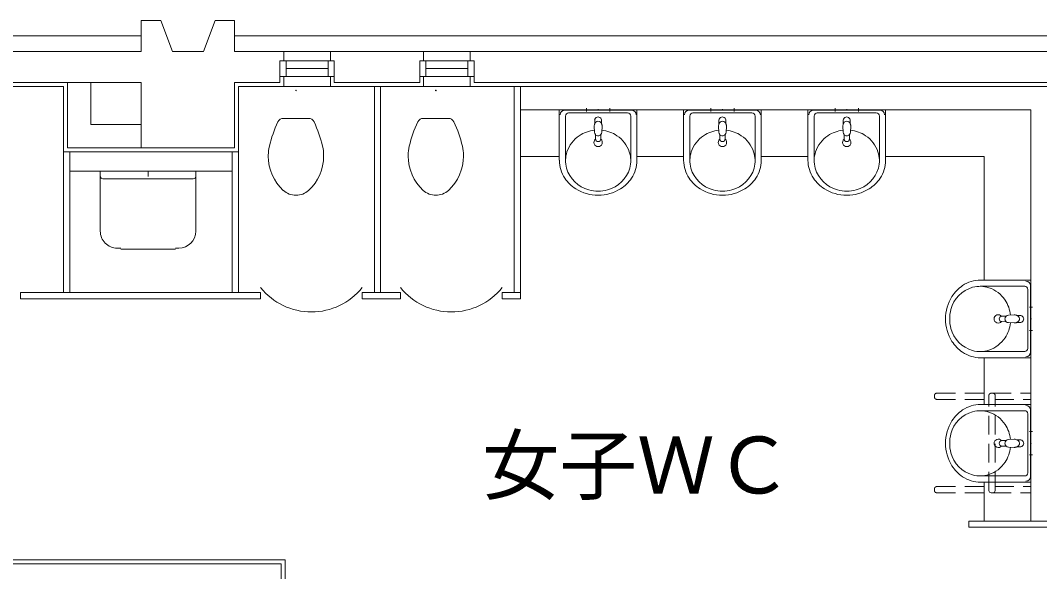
# Model space of a CAD drawing. Units: millimetres, scale not verified. Extents: x -26503 to 29497, y -28039 to 11161.
# Drawn here: x 6808 to 13375, y 2494 to 6043 of the extents above; entities that cross this region are included whole.
import ezdxf
from ezdxf.enums import TextEntityAlignment as Align

# ---------------------------------------------------------------- set-up
doc = ezdxf.new("R2010")
doc.units = ezdxf.units.MM
doc.header["$LTSCALE"] = 100
doc.linetypes.add('DASHED1', pattern=[1.8, 1.2, -0.6])
doc.layers.add('0-0', color=7, linetype='Continuous', lineweight=18)
doc.layers.add('0-A', color=7, linetype='Continuous')
doc.styles.add('HGｺﾞｼｯｸE', font='')
doc.styles.get('HGｺﾞｼｯｸE').set_extended_font_data('HGｺﾞｼｯｸE')

msp = doc.modelspace()

# ---------------------------------------------------------------- linework, layer by layer
at = {"layer": '0-0'}
for p, q in [((7586.7, 6042.9), (7711.9, 6042.9)), ((7711.9, 6042.9), (7787, 5842.7)), ((8062.3, 6042.9), (7987.2, 5842.7)), ((8062.3, 6042.9), (8187.5, 6042.9)), ((8187.5, 6042.9), (8187.5, 5842.7)), ((7586.7, 5942.8), (-3781.8, 5942.8)), ((13593.9, 5942.8), (8187.5, 5942.8)), ((6591.5, 5842.7), (7586.7, 5842.7)), ((7987.2, 5842.7), (7787, 5842.7)), ((8187.5, 5842.7), (8504.8, 5842.7)), ((8479.7, 5782.6), (8479.7, 5682.5)), ((8504.8, 5842.7), (8504.8, 5782.6)), ((8504.8, 5842.7), (8805.1, 5842.7)), ((8519.8, 5782.6), (8790.1, 5782.6)), ((8805.1, 5842.7), (8805.1, 5782.6)), ((8805.1, 5842.7), (9405.8, 5842.7)), ((8805.1, 5782.6), (8830.2, 5782.6)), ((8830.2, 5682.5), (8830.2, 5782.6)), ((8830.2, 5782.6), (8830.2, 5642.4)), ((9380.8, 5782.6), (9380.8, 5682.5)), ((9405.8, 5842.7), (9405.8, 5782.6)), ((9405.8, 5842.7), (9706.2, 5842.7)), ((9420.9, 5782.6), (9691.2, 5782.6)), ((9706.2, 5842.7), (9706.2, 5782.6)), ((9706.2, 5842.7), (13593.9, 5842.7)), ((9706.2, 5782.6), (9731.2, 5782.6)), ((9731.2, 5682.5), (9731.2, 5782.6)), ((9731.2, 5782.6), (9731.2, 5642.4)), ((8519.8, 5732.6), (8790.1, 5732.6)), ((9420.9, 5732.6), (9691.2, 5732.6)), ((8504.8, 5617.4), (8504.8, 5682.5)), ((8790.1, 5682.5), (8519.8, 5682.5)), ((8790.1, 5682.5), (8830.2, 5682.5)), ((8805.1, 5617.4), (8805.1, 5682.5)), ((9405.8, 5617.4), (9405.8, 5682.5)), ((9691.2, 5682.5), (9420.9, 5682.5)), ((9691.2, 5682.5), (9731.2, 5682.5)), ((9706.2, 5617.4), (9706.2, 5682.5)), ((6591.5, 5617.4), (7086.1, 5617.4)), ((6616.6, 5642.4), (7586.7, 5642.4)), ((7086.1, 5617.4), (7086.1, 5196.9)), ((7111.2, 5222), (7111.2, 5642.4)), ((7261.3, 5642.4), (7261.3, 5372.1)), ((7586.7, 5642.4), (7586.7, 5222)), ((8187.5, 5222), (8187.5, 5642.4)), ((8187.5, 5642.4), (8479.7, 5642.4)), ((8212.5, 5617.4), (8504.8, 5617.4)), ((8212.5, 5196.9), (8212.5, 5617.4)), ((8504.8, 5617.4), (8805.1, 5617.4)), ((8805.1, 5617.4), (9405.8, 5617.4)), ((8830.2, 5642.4), (9380.8, 5642.4)), ((9088.5, 4290.8), (9088.5, 5617.4)), ((9128.6, 4290.8), (9128.6, 5617.4)), ((9405.8, 5617.4), (9706.2, 5617.4)), ((9706.2, 5617.4), (13468.7, 5617.4)), ((9731.2, 5642.4), (13493.8, 5642.4)), ((9989.6, 4290.8), (9989.6, 5617.4)), ((10029.6, 4290.8), (10029.6, 5617.4)), ((10280, 5467.2), (10780.4, 5467.2)), ((10280, 5142), (10280, 5467.2)), ((10316.1, 5465.2), (10744.4, 5465.2)), ((10465.2, 5467.2), (10445.1, 5467.2)), ((10455.1, 5477.3), (10455.1, 5457.2)), ((10595, 5467.2), (10577.8, 5467.2)), ((10615.6, 5467.2), (10595, 5467.2)), ((10615.3, 5467.2), (10595.3, 5467.2)), ((10605.3, 5477.3), (10605.3, 5457.2)), ((10632.8, 5467.2), (10615.6, 5467.2)), ((10780.4, 5142), (10780.4, 5467.2)), ((11081, 5467.2), (11581.4, 5467.2)), ((11081, 5142), (11081, 5467.2)), ((11117, 5465.2), (11545.3, 5465.2)), ((11266.1, 5467.2), (11246.1, 5467.2)), ((11256.1, 5477.3), (11256.1, 5457.2)), ((11396, 5467.2), (11378.7, 5467.2)), ((11416.6, 5467.2), (11396, 5467.2)), ((11416.3, 5467.2), (11396.3, 5467.2)), ((11406.3, 5477.3), (11406.3, 5457.2)), ((11433.7, 5467.2), (11416.6, 5467.2)), ((11581.4, 5142), (11581.4, 5467.2)), ((11881.9, 5467.2), (12382.3, 5467.2)), ((11881.9, 5142), (11881.9, 5467.2)), ((11918, 5465.2), (12346.3, 5465.2)), ((12067.1, 5467.2), (12047, 5467.2)), ((12057, 5477.3), (12057, 5457.2)), ((12196.9, 5467.2), (12179.7, 5467.2)), ((12217.5, 5467.2), (12196.9, 5467.2)), ((12217.2, 5467.2), (12197.2, 5467.2)), ((12207.2, 5477.3), (12207.2, 5457.2)), ((12234.7, 5467.2), (12217.5, 5467.2)), ((12382.3, 5142), (12382.3, 5467.2)), ((8663.5, 5412.2), (8503.1, 5412.2)), ((9564.6, 5412.2), (9404.1, 5412.2)), ((10320.1, 5140), (10320.1, 5427.2)), ((10530.2, 5447.2), (10340.1, 5447.2)), ((10507.8, 5401.7), (10507.8, 5377.2)), ((10530.2, 5447.2), (10720.4, 5447.2)), ((10552.7, 5377.2), (10552.7, 5403.1)), ((10740.4, 5140), (10740.4, 5427.2)), ((11121, 5140), (11121, 5427.2)), ((11331.2, 5447.2), (11141.1, 5447.2)), ((11308.8, 5401.7), (11308.8, 5377.2)), ((11331.2, 5447.2), (11521.3, 5447.2)), ((11353.6, 5377.2), (11353.6, 5403.1)), ((11541.3, 5140), (11541.3, 5427.2)), ((11922, 5140), (11922, 5427.2)), ((12132.1, 5447.2), (11942, 5447.2)), ((12109.7, 5401.7), (12109.7, 5377.2)), ((12132.1, 5447.2), (12322.3, 5447.2)), ((12154.6, 5377.2), (12154.6, 5403.1)), ((12342.3, 5140), (12342.3, 5427.2)), ((7261.3, 5372.1), (7586.7, 5372.1)), ((10504.3, 5359.8), (10506.3, 5322.6)), ((10556.2, 5359.7), (10554.2, 5322.6)), ((11305.3, 5359.8), (11307.3, 5322.6)), ((11357.1, 5359.7), (11355.1, 5322.6)), ((12106.2, 5359.8), (12108.2, 5322.6)), ((12158.1, 5359.7), (12156.1, 5322.6)), ((10512.4, 5308), (10512.8, 5279.9)), ((10547.7, 5279.9), (10548.1, 5308)), ((11313.4, 5308), (11313.8, 5279.9)), ((11348.6, 5279.9), (11349, 5308)), ((12114.3, 5308), (12114.7, 5279.9)), ((12149.6, 5279.9), (12150, 5308)), ((7086.1, 4290.8), (7086.1, 5196.9)), ((8212.5, 5196.9), (7086.1, 5196.9)), ((7586.7, 5222), (7111.2, 5222)), ((7126.2, 4290.8), (7126.2, 5196.9)), ((7586.7, 5222), (8187.5, 5222)), ((8172.4, 4290.8), (8172.4, 5196.9)), ((8212.5, 4290.8), (8212.5, 5196.9)), ((8405.1, 5174.3), (8405, 5169.3)), ((8761.6, 5169.3), (8761.6, 5174.3)), ((9306.2, 5174.3), (9306.1, 5169.3)), ((9662.6, 5169.3), (9662.6, 5174.3)), ((10280, 5166.9), (10029.6, 5166.9)), ((11081, 5166.9), (10780.4, 5166.9)), ((11881.9, 5166.9), (11581.4, 5166.9)), ((13018.2, 5166.9), (12382.3, 5166.9)), ((13018.2, 5166.9), (13018.2, 4370.8)), ((8172.4, 5071.8), (7126.2, 5071.8)), ((7322.2, 5071.8), (7322.2, 4685.7)), ((7630.5, 5071.8), (7630.5, 5038.4)), ((7921.7, 5022.1), (7338.9, 5022.1)), ((7454.6, 4575.5), (7432, 4575.5)), ((7806.3, 4569.9), (7454.6, 4569.9)), ((7806.3, 4575.5), (7828.2, 4575.5)), ((12993.3, 4370.8), (13318.5, 4370.8)), ((13316.5, 4334.8), (13316.5, 3906.5)), ((13318.5, 4370.8), (13318.5, 3870.4)), ((6807.8, 4290.8), (6807.8, 4250.8)), ((7086.1, 4290.8), (6807.8, 4290.8)), ((8355.6, 4290.8), (8355.6, 4250.8)), ((9010.4, 4290.8), (9010.4, 4250.8)), ((9256.7, 4290.8), (9010.4, 4290.8)), ((9256.7, 4290.8), (9256.7, 4250.8)), ((9911.5, 4290.8), (9911.5, 4250.8)), ((9989.6, 4290.8), (9911.5, 4290.8)), ((10029.6, 4290.8), (9989.6, 4290.8)), ((10029.6, 4290.8), (10029.6, 4250.8)), ((12991.3, 4330.8), (13278.5, 4330.8)), ((13298.5, 4120.6), (13298.5, 4310.8)), ((6807.8, 4250.8), (7877.1, 4250.8)), ((7877.1, 4250.8), (8355.6, 4250.8)), ((9010.4, 4250.8), (9256.7, 4250.8)), ((9911.5, 4250.8), (10029.6, 4250.8)), ((13318.5, 4185.7), (13318.5, 4205.7)), ((13159.3, 4138.5), (13131.2, 4138.1)), ((13211.1, 4146.6), (13173.9, 4144.6)), ((13253, 4143.1), (13228.5, 4143.1)), ((13328.6, 4195.7), (13308.5, 4195.7)), ((13131.2, 4103.2), (13159.3, 4102.8)), ((13211, 4094.7), (13173.9, 4096.7)), ((13228.5, 4098.2), (13254.4, 4098.2)), ((13298.5, 4120.6), (13298.5, 3930.5)), ((13318.5, 4055.9), (13318.5, 4073.1)), ((13328.6, 4045.6), (13308.5, 4045.6)), ((13318.5, 4035.2), (13318.5, 4055.9)), ((13318.5, 4035.5), (13318.5, 4055.6)), ((13318.5, 4018.1), (13318.5, 4035.2)), ((12991.3, 3910.5), (13278.5, 3910.5)), ((12993.3, 3870.4), (13318.5, 3870.4)), ((13018.2, 3569.9), (13018.2, 3870.4)), ((12697.1, 3617.6), (12697.1, 3627.6)), ((13073, 3642.6), (13062.9, 3642.6)), ((12993.3, 3569.9), (13318.5, 3569.9)), ((13318.5, 3569.9), (13318.5, 3069.5)), ((12991.3, 3529.8), (13278.5, 3529.8)), ((13298.5, 3319.7), (13298.5, 3509.8)), ((13316.5, 3533.8), (13316.5, 3105.5)), ((13328.6, 3394.8), (13308.5, 3394.8)), ((13318.5, 3384.8), (13318.5, 3404.8)), ((13159.3, 3337.5), (13131.2, 3337.1)), ((13131.2, 3302.3), (13159.3, 3301.9)), ((13211.1, 3345.6), (13173.9, 3343.6)), ((13211, 3293.8), (13173.9, 3295.8)), ((13253, 3342.1), (13228.5, 3342.1)), ((13228.5, 3297.3), (13254.4, 3297.3)), ((13298.5, 3319.7), (13298.5, 3129.6)), ((13328.6, 3244.6), (13308.5, 3244.6)), ((13318.5, 3254.9), (13318.5, 3272.1)), ((13318.5, 3234.3), (13318.5, 3254.9)), ((13318.5, 3234.6), (13318.5, 3254.6)), ((13318.5, 3217.2), (13318.5, 3234.3)), ((12991.3, 3109.5), (13278.5, 3109.5)), ((12993.3, 3069.5), (13318.5, 3069.5)), ((13018.2, 2819.1), (13018.2, 3069.5)), ((13073, 3001.1), (13062.9, 3001.1)), ((12918.1, 2779), (12918.1, 2819.1)), ((12918.1, 2819.1), (13468.7, 2819.1)), ((12918.1, 2779), (13468.7, 2779)), ((2405.6, 2568.8), (8512.8, 2568.8)), ((8512.8, 2568.8), (8512.8, 2048.2)), ((2380.5, 2543.8), (7286.4, 2543.8)), ((8487.8, 2543.8), (7286.4, 2543.8)), ((8487.8, 2023.2), (8487.8, 2543.8))]:
    msp.add_line(p, q, dxfattribs=at)
at = {"layer": '0-0', "linetype": 'DASHED1'}
for p, q in [((12712.1, 3642.6), (13318.5, 3642.6)), ((13047.9, 3016.1), (13047.9, 3627.6)), ((13088, 3016.1), (13088, 3627.6)), ((12712.1, 3602.5), (13047.9, 3602.5)), ((13088, 3602.5), (13318.5, 3602.5)), ((12697, 3016.1), (12697, 3026.2)), ((12712.1, 3041.2), (13047.9, 3041.2)), ((13088, 3041.2), (13318.5, 3041.2)), ((12712.1, 3001.1), (13318.5, 3001.1))]:
    msp.add_line(p, q, dxfattribs=at)
at = {"layer": '0-0'}
for points in [[(7586.7, 6042.9), (7711.9, 6042.9), (7787, 5842.7)], [(7586.7, 5842.7), (7586.7, 6042.9), (7586.7, 5842.7)], [(7987.2, 5842.7), (8062.3, 6042.9), (8187.5, 6042.9), (8187.5, 5842.7)], [(8504.8, 5782.6), (8479.7, 5782.6), (8479.7, 5642.4)], [(8479.7, 5682.5), (8519.8, 5682.5), (8519.8, 5782.6), (8479.7, 5782.6)], [(8830.2, 5782.6), (8790.1, 5782.6), (8790.1, 5682.5)], [(9405.8, 5782.6), (9380.8, 5782.6), (9380.8, 5642.4)], [(9380.8, 5682.5), (9420.9, 5682.5), (9420.9, 5782.6), (9380.8, 5782.6)], [(9731.2, 5782.6), (9691.2, 5782.6), (9691.2, 5682.5)], [(13318.5, 2819.1), (13318.5, 5467.2), (10029.6, 5467.2)], [(7322.2, 5071.8), (7938.7, 5071.8), (7938.7, 4685.7)], [(7086.1, 4290.8), (7877.1, 4290.8), (8355.6, 4290.8)]]:
    msp.add_lwpolyline(points, dxfattribs=at)
for centre in [(8583.4, 5592.4), (9484.4, 5592.4), (10530.2, 5467.2), (11331.2, 5467.2), (12132.1, 5467.2), (13318.5, 4120.6), (13318.5, 3319.7)]:
    msp.add_circle(centre, 2, dxfattribs=at)
for centre, radius, start, end in [((10316.1, 5435.2), 29.9, 90, 180), ((10744.4, 5435.2), 29.9, 0, 90), ((11117, 5435.2), 29.9, 90, 180), ((11545.3, 5435.2), 29.9, 0, 90), ((11918, 5435.2), 29.9, 90, 180), ((12346.3, 5435.2), 29.9, 0, 90), ((9191.1, 5047.2), 801, 154.70999, 166.56999), ((8503.1, 5372.1), 40, 90, 154.70999), ((8663.5, 5372.1), 40, 25.28, 90), ((7975.5, 5047.2), 801, 13.42, 25.28), ((10092.1, 5047.2), 801, 154.70999, 166.56999), ((9404.1, 5372.1), 40, 90, 154.70999), ((9564.6, 5372.1), 40, 25.28, 90), ((8876.6, 5047.2), 801, 13.42, 25.28), ((10340.1, 5427.2), 19.9, 90, 180), ((10530.3, 5397.8), 22.9, 104.60999, 170.18999), ((10530.3, 5370.4), 23.1, 73.76999, 153.95), ((10530.2, 5407.9), 13.3, 65.93164, 115.29832), ((10530.3, 5397.8), 22.9, 13.26999, 76.62), ((10530.4, 5370.6), 22.8, 56.51999, 73.76999), ((10530.7, 5371.2), 22.2, 40.31, 56.51999), ((10531.5, 5371.8), 21.1, 24.20999, 40.31), ((10720.4, 5427.2), 19.9, 0, 90), ((11141.1, 5427.2), 19.9, 90, 180), ((11331.3, 5397.8), 22.9, 104.60999, 170.18999), ((11331.3, 5370.4), 23.1, 73.76999, 153.95), ((11331.2, 5407.9), 13.3, 65.93164, 115.29832), ((11331.3, 5397.8), 22.9, 13.26999, 76.62), ((11331.4, 5370.6), 22.8, 56.51999, 73.76999), ((11331.7, 5371.2), 22.2, 40.31, 56.51999), ((11332.5, 5371.8), 21.1, 24.20999, 40.31), ((11521.3, 5427.2), 19.9, 0, 90), ((11942, 5427.2), 19.9, 90, 180), ((12132.2, 5397.8), 22.9, 104.60999, 170.18999), ((12132.2, 5370.4), 23.1, 73.76999, 153.95), ((12132.1, 5407.9), 13.3, 65.93164, 115.29832), ((12132.2, 5397.8), 22.9, 13.26999, 76.62), ((12132.3, 5370.6), 22.8, 56.51999, 73.76999), ((12132.6, 5371.2), 22.2, 40.31, 56.51999), ((12133.4, 5371.8), 21.1, 24.20999, 40.31), ((12322.3, 5427.2), 19.9, 0, 90), ((10530.2, 5116.9), 220.2, 96.42, 123.43999), ((10532, 5361.4), 27.8, 159.87, 183.14999), ((10528.4, 5367.9), 22.6, 155.7, 172.31), ((10530.2, 5323.9), 23.9, 183.2, 221.73999), ((10528.4, 5367.9), 22.6, 146.46999, 155.7), ((10530.2, 5323.9), 23.9, 318.25, 356.78999), ((10531.2, 5367.5), 23.5, 24.18999, 32.78), ((10531.2, 5367.5), 23.5, 14.62, 24.18999), ((10534.3, 5368.3), 20.3, 7.75, 14.62), ((10529.2, 5361.7), 27, 8.64, 20.32999), ((10530.2, 5116.9), 220.2, 56.54999, 83.56999), ((10526.6, 5361.3), 29.6, 356.84, 8.64), ((11331.2, 5116.9), 220.2, 96.42, 123.43999), ((11333, 5361.4), 27.8, 159.87, 183.14999), ((11329.4, 5367.9), 22.6, 155.7, 172.31), ((11331.2, 5323.9), 23.9, 183.2, 221.73999), ((11329.4, 5367.9), 22.6, 146.46999, 155.7), ((11331.2, 5323.9), 23.9, 318.25, 356.78999), ((11332.2, 5367.5), 23.5, 24.18999, 32.78), ((11332.2, 5367.5), 23.5, 14.62, 24.18999), ((11335.3, 5368.3), 20.3, 7.75, 14.62), ((11330.2, 5361.7), 27, 8.64, 20.32999), ((11331.2, 5116.9), 220.2, 56.54999, 83.56999), ((11327.6, 5361.3), 29.6, 356.84, 8.64), ((12132.1, 5116.9), 220.2, 96.42, 123.43999), ((12133.9, 5361.4), 27.8, 159.87, 183.14999), ((12130.3, 5367.9), 22.6, 155.7, 172.31), ((12132.1, 5323.9), 23.9, 183.2, 221.73999), ((12130.3, 5367.9), 22.6, 146.46999, 155.7), ((12132.1, 5323.9), 23.9, 318.25, 356.78999), ((12133.1, 5367.5), 23.5, 24.18999, 32.78), ((12133.1, 5367.5), 23.5, 14.62, 24.18999), ((12136.2, 5368.3), 20.3, 7.75, 14.62), ((12131.1, 5361.7), 27, 8.64, 20.32999), ((12132.1, 5116.9), 220.2, 56.54999, 83.56999), ((12128.5, 5361.3), 29.6, 356.84, 8.64), ((10519.2, 5133.5), 200.1, 123.43999, 161.59999), ((10530.2, 5257), 27, 129.93999, 50.03999), ((10530.2, 5323.9), 23.9, 221.73999, 318.25), ((10530.2, 5280.1), 17.4, 180.73999, 359.25), ((10541.2, 5133.5), 200.1, 18.39, 56.54999), ((11320.2, 5133.5), 200.1, 123.43999, 161.59999), ((11331.2, 5257), 27, 129.93999, 50.03999), ((11331.2, 5323.9), 23.9, 221.73999, 318.25), ((11331.2, 5280.1), 17.4, 180.73999, 359.25), ((11342.2, 5133.5), 200.1, 18.39, 56.54999), ((12121.1, 5133.5), 200.1, 123.43999, 161.59999), ((12132.1, 5257), 27, 129.93999, 50.03999), ((12132.1, 5323.9), 23.9, 221.73999, 318.25), ((12132.1, 5280.1), 17.4, 180.73999, 359.25), ((12143.1, 5133.5), 200.1, 18.39, 56.54999), ((8660.4, 5174), 255.2, 166.56999, 179.90999), ((8506.3, 5174), 255.3, 0.07999, 13.42), ((9561.5, 5174), 255.2, 166.56999, 179.90999), ((9407.3, 5174), 255.3, 0.07999, 13.42), ((10500.3, 5140), 180.1, 161.59999, 195.53999), ((10560.2, 5140), 180.1, 344.45, 18.39), ((11301.3, 5140), 180.1, 161.59999, 195.53999), ((11361.1, 5140), 180.1, 344.45, 18.39), ((12102.2, 5140), 180.1, 161.59999, 195.53999), ((12162.1, 5140), 180.1, 344.45, 18.39), ((8705.4, 5169.3), 300.4, 180, 227.31999), ((8461.2, 5169.3), 300.4, 312.67, 0), ((9606.5, 5169.3), 300.4, 180, 227.31999), ((9362.3, 5169.3), 300.4, 312.67, 0), ((10485.3, 5142), 205.1, 180, 214.14), ((10570.2, 5142), 250.2, 178.78999, 180), ((10575.2, 5142), 205.1, 325.84999, 0), ((11286.2, 5142), 205.1, 180, 214.14), ((11371.1, 5142), 250.2, 178.78999, 180), ((11376.1, 5142), 205.1, 325.84999, 0), ((12087.2, 5142), 205.1, 180, 214.14), ((12172.1, 5142), 250.2, 178.78999, 180), ((12177.1, 5142), 205.1, 325.84999, 0), ((10519.5, 5145.3), 200.1, 195.53999, 255.53999), ((10540.9, 5145.3), 200.1, 284.45, 344.45), ((11320.5, 5145.3), 200.1, 195.53999, 255.53999), ((11341.9, 5145.3), 200.1, 284.45, 344.45), ((12121.4, 5145.3), 200.1, 195.53999, 255.53999), ((12142.8, 5145.3), 200.1, 284.45, 344.45), ((7338.9, 5038.8), 16, 179.99998, 269.99998), ((7921.7, 5038.8), 16, 269.99998, 359.99998), ((10514.2, 5161.6), 240.2, 214.13998, 237.68997), ((10546.3, 5161.6), 240.2, 302.29999, 325.84999), ((11315.2, 5161.6), 240.2, 214.13998, 237.68997), ((11347.2, 5161.6), 240.2, 302.29999, 325.84999), ((12116.1, 5161.6), 240.2, 214.13998, 237.68997), ((12148.2, 5161.6), 240.2, 302.29999, 325.84999), ((8583.4, 5036.8), 120.1, 227.28999, 270), ((8583.4, 5036.8), 120.1, 270, 312.7), ((9484.4, 5036.8), 120.1, 227.28999, 270), ((9484.4, 5036.8), 120.1, 270, 312.7), ((10530.2, 5187), 270.2, 237.68999, 270), ((10530.2, 5187), 243.2, 255.53999, 284.45), ((10530.2, 5187), 270.2, 270, 302.29999), ((11331.2, 5187), 270.2, 237.68999, 270), ((11331.2, 5187), 243.2, 255.53999, 284.45), ((11331.2, 5187), 270.2, 270, 302.29999), ((12132.1, 5187), 270.2, 237.68999, 270), ((12132.1, 5187), 243.2, 255.53999, 284.45), ((12132.1, 5187), 270.2, 270, 302.29999), ((7432, 4685.7), 109.5, 179.99998, 269.99998), ((7828.2, 4685.7), 109.5, 269.99998, 359.99998), ((13012.9, 4136.7), 240.2, 124.13998, 147.68997), ((12993.3, 4165.6), 205.1, 90, 124.14), ((13286.5, 4334.8), 29.9, 0, 90), ((8683, 4586.2), 420.5, 218.87016, 321.1301), ((9584.1, 4586.2), 420.5, 218.87016, 321.1301), ((12996.6, 4131.4), 200.1, 105.53999, 165.53999), ((12991.3, 4150.6), 180.1, 71.59999, 105.53999), ((12993.3, 4080.7), 250.2, 88.78999, 90), ((12984.8, 4131.7), 200.1, 33.43999, 71.59999), ((13278.5, 4310.8), 19.9, 0, 90), ((13038.3, 4120.6), 270.2, 147.68999, 180), ((12968.2, 4120.6), 220.2, 6.42, 33.43999), ((13038.3, 4120.6), 243.2, 165.53999, 194.45), ((13108.3, 4120.6), 27, 39.93999, 320.03999), ((13131.4, 4120.6), 17.4, 90.73999, 269.25), ((13175.2, 4120.6), 23.9, 131.73999, 228.25), ((13175.2, 4120.6), 23.9, 93.2, 131.73999), ((13212.7, 4118.8), 27.8, 69.87, 93.14999), ((13219.2, 4122.4), 22.6, 65.7, 82.31), ((13219.2, 4122.4), 22.6, 56.46999, 65.7), ((13221.7, 4120.5), 23.1, 343.76999, 63.95), ((13249.1, 4120.5), 22.9, 14.60999, 80.18999), ((13038.3, 4120.6), 270.2, 180, 212.29999), ((12968.2, 4120.6), 220.2, 326.54999, 353.56999), ((13175.2, 4120.6), 23.9, 228.25, 266.78999), ((13212.6, 4124.2), 29.6, 266.84, 278.64), ((13213, 4121.6), 27, 278.64, 290.32999), ((13219.6, 4116.5), 20.3, 277.75, 284.62), ((13218.8, 4119.6), 23.5, 284.62, 294.18999), ((13218.8, 4119.6), 23.5, 294.18999, 302.78), ((13223.1, 4119.3), 21.1, 294.20999, 310.31), ((13222.5, 4120.1), 22.2, 310.31, 326.51999), ((13221.9, 4120.4), 22.8, 326.51999, 343.76999), ((13249.1, 4120.5), 22.9, 283.26999, 346.62), ((13259.3, 4120.7), 13.3, 335.93164, 25.29832), ((12996.6, 4109.9), 200.1, 194.45, 254.45), ((13012.9, 4104.6), 240.2, 212.29999, 235.84999), ((12984.8, 4109.6), 200.1, 288.39, 326.54999), ((12993.3, 4075.7), 205.1, 235.84999, 270), ((12991.3, 4090.7), 180.1, 254.45, 288.39), ((13278.5, 3930.5), 19.9, 270, 0), ((13286.5, 3906.5), 29.9, 270, 0), ((12993.3, 3364.6), 205.1, 90, 124.14), ((13286.5, 3533.8), 29.9, 0, 90), ((12996.6, 3330.4), 200.1, 105.53999, 165.53999), ((13012.9, 3335.7), 240.2, 124.13998, 147.68997), ((12991.3, 3349.6), 180.1, 71.59999, 105.53999), ((12993.3, 3279.7), 250.2, 88.78999, 90), ((12984.8, 3330.7), 200.1, 33.43999, 71.59999), ((13278.5, 3509.8), 19.9, 0, 90), ((13038.3, 3319.7), 270.2, 147.68999, 180), ((12968.2, 3319.7), 220.2, 6.42, 33.43999), ((13038.3, 3319.7), 243.2, 165.53999, 194.45), ((13038.3, 3319.7), 270.2, 180, 212.29999), ((13108.3, 3319.7), 27, 39.93999, 320.03999), ((13131.4, 3319.7), 17.4, 90.73999, 269.25), ((13175.2, 3319.7), 23.9, 131.73999, 228.25), ((12968.2, 3319.7), 220.2, 326.54999, 353.56999), ((13175.2, 3319.7), 23.9, 93.2, 131.73999), ((13175.2, 3319.7), 23.9, 228.25, 266.78999), ((13212.6, 3323.3), 29.6, 266.84, 278.64), ((13212.7, 3317.9), 27.8, 69.87, 93.14999), ((13213, 3320.7), 27, 278.64, 290.32999), ((13219.2, 3321.5), 22.6, 65.7, 82.31), ((13219.6, 3315.6), 20.3, 277.75, 284.62), ((13218.8, 3318.7), 23.5, 284.62, 294.18999), ((13218.8, 3318.7), 23.5, 294.18999, 302.78), ((13219.2, 3321.5), 22.6, 56.46999, 65.7), ((13223.1, 3318.4), 21.1, 294.20999, 310.31), ((13221.7, 3319.6), 23.1, 343.76999, 63.95), ((13222.5, 3319.2), 22.2, 310.31, 326.51999), ((13221.9, 3319.5), 22.8, 326.51999, 343.76999), ((13249.1, 3319.6), 22.9, 14.60999, 80.18999), ((13249.1, 3319.6), 22.9, 283.26999, 346.62), ((13259.3, 3319.7), 13.3, 335.93164, 25.29832), ((12996.6, 3309), 200.1, 194.45, 254.45), ((13012.9, 3303.7), 240.2, 212.29999, 235.84999), ((12984.8, 3308.7), 200.1, 288.39, 326.54999), ((12993.3, 3274.7), 205.1, 235.84999, 270), ((12991.3, 3289.8), 180.1, 254.45, 288.39), ((13278.5, 3129.6), 19.9, 270, 0), ((13286.5, 3105.5), 29.9, 270, 0), ((13062.9, 3016.1), 15, 179.99965, 269.99948), ((13073, 3016.1), 15, 269.99948, 359.99965)]:
    msp.add_arc(centre, radius, start, end, dxfattribs=at)
at = {"layer": '0-0', "linetype": 'DASHED1'}
for centre, start, end in [((12712.1, 3627.6), 89.99948, 179.9971), ((12712.1, 3617.6), 179.9971, 269.99948), ((13062.9, 3627.6), 89.99948, 179.99965), ((13073, 3627.6), 359.99965, 89.99948), ((12712.1, 3026.2), 89.99948, 179.9971), ((12712.1, 3016.1), 179.9971, 269.99948)]:
    msp.add_arc(centre, 15, start, end, dxfattribs=at)

# ---------------------------------------------------------------- texts
at = {"layer": '0-A', "style": 'HGｺﾞｼｯｸE'}
msp.add_text('女子ＷＣ', height=366.6, dxfattribs=at).set_placement((9781.1, 2886.5), align=Align.BOTTOM_LEFT)

doc.saveas('drawing.dxf')
